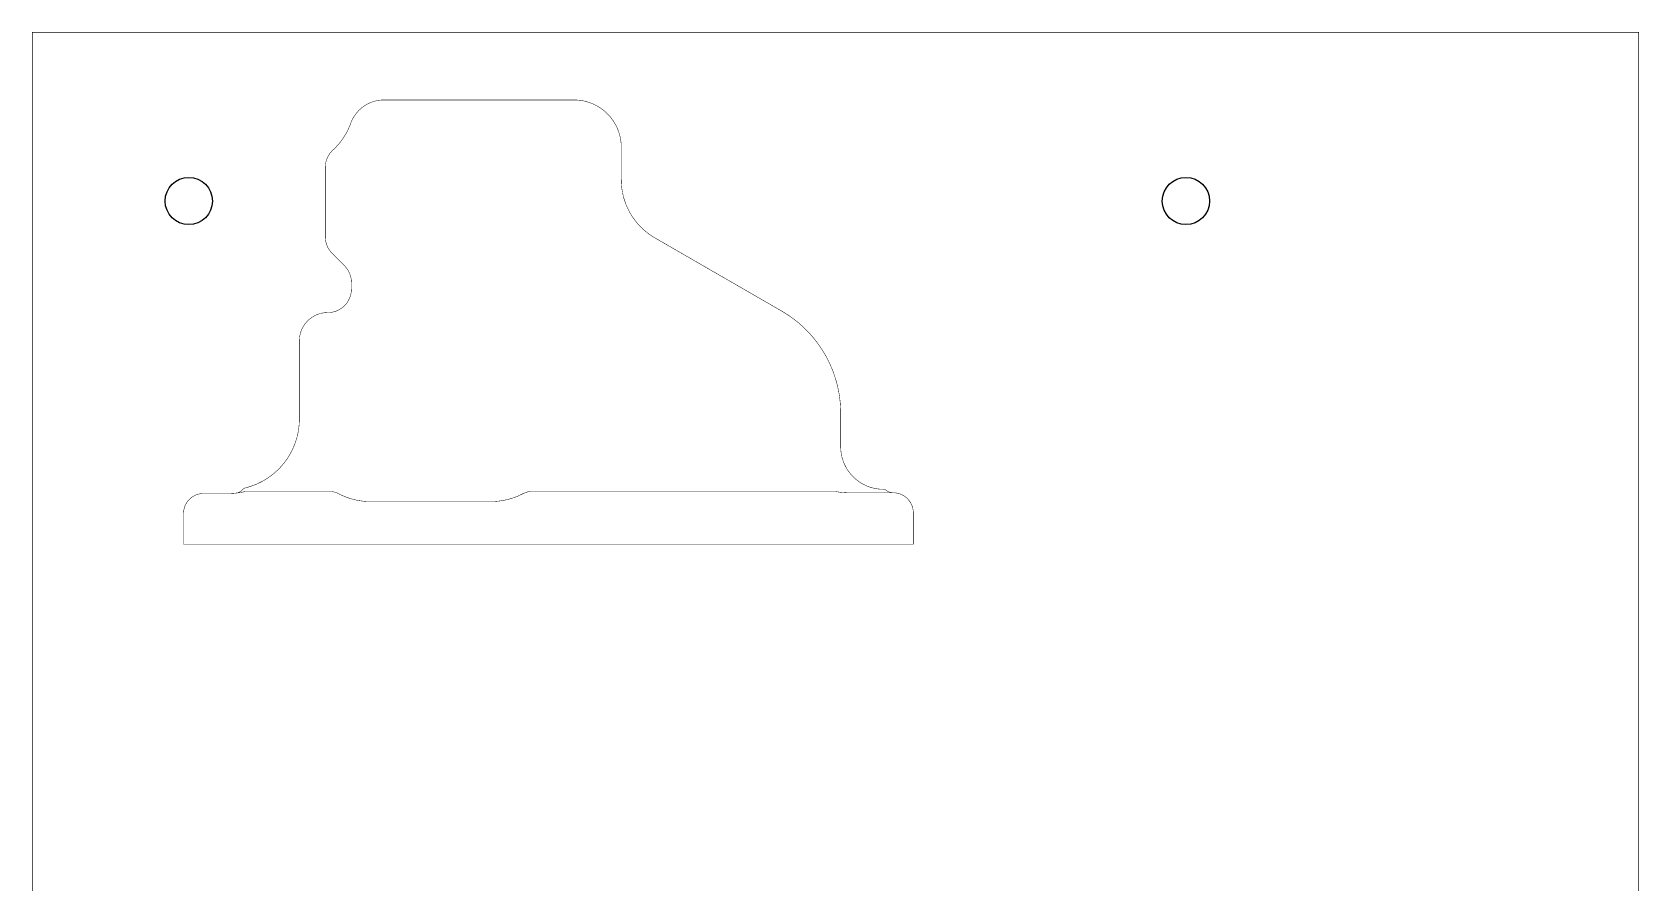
# Model space of a CAD drawing. Extents: x -408 to 322, y -244 to 262.
# Drawn here: x -216.4 to -148.4, y -127.5 to -91.5 of the extents above; entities that cross this region are included whole.
import ezdxf

# ---------------------------------------------------------------- set-up
doc = ezdxf.new("R2010")
doc.units = 0
doc.header["$MEASUREMENT"] = 0
doc.layers.get('0').update_dxf_attribs({"linetype": 'CONTINUOUS'})
for name, color, linetype in [('ADHESIVE-10-1', 13, 'CONTINUOUS'), ('PET-15', 11, 'CONTINUOUS'), ('REMOVAL', 2, 'CONTINUOUS')]:
    doc.layers.add(name, color=color, linetype=linetype)

# ---------------------------------------------------------------- blocks, each defined once
blk = doc.blocks.new('ROUND_17')
blk.add_circle((0, 0), 1)

msp = doc.modelspace()

# ---------------------------------------------------------------- linework, layer by layer
at = {"layer": 'ADHESIVE-10-1', "const_width": 0.02}
msp.add_lwpolyline([(-181.801, -110.959), (-181.851, -110.959), (-181.901, -110.957), (-181.952, -110.955), (-182.002, -110.952), (-182.053, -110.949), (-182.103, -110.944), (-182.154, -110.939), (-182.204, -110.933), (-182.254, -110.926), (-182.304, -110.918), (-182.359, -110.909), (-182.367, -110.908), (-182.375, -110.907), (-182.383, -110.905), (-182.391, -110.904), (-182.399, -110.904), (-182.407, -110.903), (-182.415, -110.902), (-182.423, -110.902), (-182.431, -110.901), (-182.439, -110.901), (-182.448, -110.901), (-195.22, -110.901), (-195.235, -110.901), (-195.249, -110.902), (-195.264, -110.902), (-195.278, -110.903), (-195.293, -110.904), (-195.307, -110.906), (-195.322, -110.907), (-195.336, -110.909), (-195.351, -110.911), (-195.365, -110.914), (-195.379, -110.916), (-195.393, -110.919), (-195.408, -110.922), (-195.422, -110.925), (-195.436, -110.929), (-195.45, -110.933), (-195.464, -110.937), (-195.478, -110.941), (-195.492, -110.946), (-195.505, -110.95), (-195.519, -110.955), (-195.533, -110.961), (-195.546, -110.966), (-195.559, -110.972), (-195.573, -110.978), (-195.586, -110.984), (-195.599, -110.99), (-195.613, -110.998), (-195.658, -111.02), (-195.703, -111.042), (-195.748, -111.064), (-195.794, -111.084), (-195.84, -111.104), (-195.886, -111.123), (-195.933, -111.141), (-195.98, -111.158), (-196.027, -111.175), (-196.075, -111.19), (-196.123, -111.205), (-196.171, -111.219), (-196.219, -111.232), (-196.268, -111.245), (-196.317, -111.256), (-196.366, -111.267), (-196.415, -111.277), (-196.464, -111.286), (-196.513, -111.294), (-196.563, -111.301), (-196.613, -111.308), (-196.662, -111.314), (-196.712, -111.318), (-196.762, -111.322), (-196.812, -111.325), (-196.862, -111.328), (-196.912, -111.329), (-196.968, -111.33), (-202.063, -111.33), (-202.114, -111.329), (-202.164, -111.328), (-202.214, -111.326), (-202.264, -111.323), (-202.314, -111.319), (-202.364, -111.314), (-202.413, -111.309), (-202.463, -111.302), (-202.513, -111.295), (-202.562, -111.287), (-202.611, -111.278), (-202.66, -111.268), (-202.709, -111.258), (-202.758, -111.246), (-202.807, -111.234), (-202.855, -111.221), (-202.903, -111.207), (-202.951, -111.192), (-202.999, -111.176), (-203.046, -111.16), (-203.093, -111.143), (-203.14, -111.125), (-203.186, -111.106), (-203.232, -111.086), (-203.278, -111.066), (-203.323, -111.045), (-203.368, -111.023), (-203.418, -110.998), (-203.431, -110.991), (-203.444, -110.985), (-203.457, -110.978), (-203.47, -110.972), (-203.484, -110.967), (-203.497, -110.961), (-203.511, -110.956), (-203.525, -110.951), (-203.538, -110.946), (-203.552, -110.942), (-203.566, -110.937), (-203.58, -110.933), (-203.594, -110.929), (-203.608, -110.926), (-203.622, -110.922), (-203.636, -110.919), (-203.651, -110.916), (-203.665, -110.914), (-203.679, -110.911), (-203.694, -110.909), (-203.708, -110.907), (-203.722, -110.906), (-203.737, -110.904), (-203.751, -110.903), (-203.766, -110.902), (-203.78, -110.902), (-203.795, -110.901), (-203.811, -110.901), (-207.292, -110.901), (-207.3, -110.901), (-207.308, -110.901), (-207.317, -110.902), (-207.325, -110.902), (-207.333, -110.903), (-207.341, -110.904), (-207.35, -110.905), (-207.358, -110.906), (-207.366, -110.907), (-207.374, -110.908), (-207.383, -110.909), (-207.391, -110.911), (-207.4, -110.913), (-207.45, -110.924), (-207.501, -110.934), (-207.553, -110.943), (-207.604, -110.951), (-207.656, -110.958), (-207.708, -110.965), (-207.76, -110.971), (-207.812, -110.976), (-207.864, -110.98), (-207.916, -110.983), (-207.968, -110.985), (-208.021, -110.986), (-208.078, -110.987), (-209.13, -110.987), (-209.145, -110.987), (-209.16, -110.987), (-209.174, -110.988), (-209.189, -110.989), (-209.203, -110.99), (-209.218, -110.991), (-209.233, -110.993), (-209.247, -110.995), (-209.262, -110.997), (-209.276, -111), (-209.291, -111.002), (-209.305, -111.005), (-209.319, -111.008), (-209.334, -111.012), (-209.348, -111.015), (-209.362, -111.019), (-209.376, -111.023), (-209.39, -111.028), (-209.404, -111.032), (-209.418, -111.037), (-209.432, -111.042), (-209.446, -111.048), (-209.459, -111.053), (-209.473, -111.059), (-209.486, -111.065), (-209.499, -111.071), (-209.512, -111.078), (-209.526, -111.084), (-209.538, -111.091), (-209.551, -111.099), (-209.564, -111.106), (-209.577, -111.114), (-209.589, -111.121), (-209.601, -111.129), (-209.613, -111.138), (-209.625, -111.146), (-209.637, -111.155), (-209.649, -111.164), (-209.661, -111.173), (-209.672, -111.182), (-209.683, -111.191), (-209.694, -111.201), (-209.705, -111.211), (-209.716, -111.221), (-209.726, -111.231), (-209.737, -111.242), (-209.747, -111.252), (-209.757, -111.263), (-209.767, -111.274), (-209.776, -111.285), (-209.786, -111.296), (-209.795, -111.308), (-209.804, -111.319), (-209.813, -111.331), (-209.822, -111.343), (-209.83, -111.355), (-209.838, -111.367), (-209.846, -111.379), (-209.854, -111.392), (-209.862, -111.404), (-209.869, -111.417), (-209.876, -111.43), (-209.883, -111.443), (-209.89, -111.456), (-209.896, -111.469), (-209.903, -111.482), (-209.909, -111.496), (-209.914, -111.509), (-209.92, -111.523), (-209.925, -111.536), (-209.93, -111.55), (-209.935, -111.564), (-209.94, -111.578), (-209.944, -111.592), (-209.948, -111.606), (-209.952, -111.62), (-209.956, -111.635), (-209.959, -111.649), (-209.962, -111.663), (-209.965, -111.678), (-209.968, -111.692), (-209.97, -111.707), (-209.972, -111.721), (-209.974, -111.736), (-209.976, -111.75), (-209.977, -111.765), (-209.978, -111.78), (-209.979, -111.794), (-209.98, -111.809), (-209.98, -111.837), (-209.98, -113.136), (-179.086, -113.136), (-179.086, -111.809), (-179.086, -111.794), (-179.086, -111.78), (-179.087, -111.765), (-179.088, -111.75), (-179.089, -111.736), (-179.09, -111.721), (-179.092, -111.706), (-179.094, -111.692), (-179.096, -111.677), (-179.098, -111.663), (-179.101, -111.648), (-179.104, -111.634), (-179.107, -111.62), (-179.111, -111.605), (-179.114, -111.591), (-179.118, -111.577), (-179.122, -111.563), (-179.127, -111.549), (-179.131, -111.535), (-179.136, -111.521), (-179.141, -111.507), (-179.146, -111.494), (-179.152, -111.48), (-179.158, -111.466), (-179.164, -111.453), (-179.17, -111.44), (-179.177, -111.427), (-179.183, -111.414), (-179.19, -111.401), (-179.197, -111.388), (-179.205, -111.375), (-179.212, -111.363), (-179.22, -111.35), (-179.228, -111.338), (-179.237, -111.326), (-179.245, -111.314), (-179.254, -111.302), (-179.263, -111.29), (-179.272, -111.279), (-179.281, -111.267), (-179.29, -111.256), (-179.3, -111.245), (-179.31, -111.234), (-179.32, -111.223), (-179.33, -111.213), (-179.34, -111.202), (-179.351, -111.192), (-179.362, -111.182), (-179.373, -111.172), (-179.384, -111.163), (-179.395, -111.153), (-179.406, -111.144), (-179.418, -111.135), (-179.43, -111.126), (-179.442, -111.117), (-179.454, -111.109), (-179.466, -111.101), (-179.478, -111.093), (-179.491, -111.085), (-179.503, -111.077), (-179.516, -111.07), (-179.529, -111.063), (-179.542, -111.056), (-179.555, -111.049), (-179.568, -111.043), (-179.581, -111.036), (-179.595, -111.03), (-179.608, -111.025), (-179.622, -111.019), (-179.635, -111.014), (-179.649, -111.009), (-179.663, -111.004), (-179.677, -110.999), (-179.691, -110.995), (-179.705, -110.991), (-179.719, -110.987), (-179.733, -110.983), (-179.748, -110.98), (-179.762, -110.977), (-179.777, -110.974), (-179.791, -110.971), (-179.805, -110.969), (-179.82, -110.967), (-179.835, -110.965), (-179.849, -110.963), (-179.864, -110.962), (-179.878, -110.961), (-179.893, -110.96), (-179.908, -110.959), (-179.936, -110.959), (-181.801, -110.959)], dxfattribs=at)
at = {"layer": 'PET-15', "const_width": 0.02}
msp.add_lwpolyline([(-207.365, -110.751), (-207.368, -110.752), (-207.371, -110.753), (-207.375, -110.754), (-207.378, -110.755), (-207.381, -110.756), (-207.385, -110.757), (-207.388, -110.758), (-207.391, -110.759), (-207.394, -110.76), (-207.397, -110.762), (-207.4, -110.763), (-207.403, -110.765), (-207.407, -110.766), (-207.41, -110.768), (-207.413, -110.769), (-207.416, -110.771), (-207.419, -110.773), (-207.422, -110.774), (-207.424, -110.776), (-207.427, -110.778), (-207.43, -110.78), (-207.433, -110.782), (-207.436, -110.784), (-207.438, -110.786), (-207.441, -110.788), (-207.444, -110.79), (-207.446, -110.792), (-207.449, -110.795), (-207.452, -110.797), (-207.454, -110.799), (-207.457, -110.802), (-207.459, -110.804), (-207.461, -110.806), (-207.464, -110.809), (-207.466, -110.811), (-207.469, -110.814), (-207.474, -110.821), (-207.48, -110.827), (-207.486, -110.833), (-207.492, -110.839), (-207.498, -110.845), (-207.504, -110.851), (-207.51, -110.857), (-207.517, -110.863), (-207.523, -110.868), (-207.53, -110.874), (-207.536, -110.879), (-207.543, -110.884), (-207.55, -110.889), (-207.557, -110.894), (-207.564, -110.899), (-207.571, -110.904), (-207.578, -110.909), (-207.585, -110.913), (-207.593, -110.918), (-207.6, -110.922), (-207.608, -110.926), (-207.615, -110.93), (-207.623, -110.934), (-207.63, -110.938), (-207.638, -110.941), (-207.646, -110.945), (-207.654, -110.948), (-207.662, -110.952), (-207.67, -110.955), (-207.678, -110.958), (-207.686, -110.96), (-207.696, -110.964), (-207.75, -110.97), (-207.804, -110.975), (-207.858, -110.979), (-207.912, -110.983), (-207.967, -110.985), (-208.021, -110.986), (-208.078, -110.987), (-209.13, -110.987), (-209.145, -110.987), (-209.16, -110.987), (-209.174, -110.988), (-209.189, -110.989), (-209.204, -110.99), (-209.219, -110.992), (-209.234, -110.993), (-209.248, -110.995), (-209.263, -110.997), (-209.278, -111), (-209.292, -111.002), (-209.307, -111.005), (-209.321, -111.009), (-209.336, -111.012), (-209.35, -111.016), (-209.364, -111.02), (-209.379, -111.024), (-209.393, -111.028), (-209.407, -111.033), (-209.421, -111.038), (-209.435, -111.043), (-209.448, -111.049), (-209.462, -111.054), (-209.476, -111.06), (-209.489, -111.066), (-209.503, -111.073), (-209.516, -111.079), (-209.529, -111.086), (-209.542, -111.093), (-209.555, -111.101), (-209.568, -111.108), (-209.58, -111.116), (-209.593, -111.124), (-209.605, -111.132), (-209.618, -111.141), (-209.63, -111.149), (-209.642, -111.158), (-209.653, -111.167), (-209.665, -111.176), (-209.676, -111.186), (-209.688, -111.195), (-209.699, -111.205), (-209.71, -111.215), (-209.721, -111.225), (-209.731, -111.236), (-209.741, -111.246), (-209.752, -111.257), (-209.762, -111.268), (-209.772, -111.279), (-209.781, -111.29), (-209.791, -111.302), (-209.8, -111.313), (-209.809, -111.325), (-209.818, -111.337), (-209.826, -111.349), (-209.835, -111.361), (-209.843, -111.374), (-209.851, -111.386), (-209.859, -111.399), (-209.866, -111.412), (-209.874, -111.425), (-209.881, -111.438), (-209.887, -111.451), (-209.894, -111.464), (-209.9, -111.478), (-209.907, -111.491), (-209.913, -111.505), (-209.918, -111.518), (-209.924, -111.532), (-209.929, -111.546), (-209.934, -111.56), (-209.939, -111.574), (-209.943, -111.588), (-209.947, -111.602), (-209.951, -111.617), (-209.955, -111.631), (-209.958, -111.646), (-209.962, -111.66), (-209.965, -111.675), (-209.967, -111.689), (-209.97, -111.704), (-209.972, -111.718), (-209.974, -111.733), (-209.975, -111.748), (-209.977, -111.763), (-209.978, -111.777), (-209.979, -111.792), (-209.98, -111.807), (-209.98, -111.822), (-209.98, -111.837), (-209.98, -113.136), (-179.086, -113.136), (-179.086, -111.809), (-179.086, -111.794), (-179.086, -111.78), (-179.087, -111.765), (-179.088, -111.75), (-179.089, -111.736), (-179.09, -111.721), (-179.092, -111.706), (-179.094, -111.692), (-179.096, -111.677), (-179.098, -111.663), (-179.101, -111.648), (-179.104, -111.634), (-179.107, -111.62), (-179.111, -111.605), (-179.114, -111.591), (-179.118, -111.577), (-179.122, -111.563), (-179.127, -111.549), (-179.131, -111.535), (-179.136, -111.521), (-179.141, -111.507), (-179.146, -111.494), (-179.152, -111.48), (-179.158, -111.466), (-179.164, -111.453), (-179.17, -111.44), (-179.177, -111.427), (-179.183, -111.414), (-179.19, -111.401), (-179.197, -111.388), (-179.205, -111.375), (-179.212, -111.363), (-179.22, -111.35), (-179.228, -111.338), (-179.237, -111.326), (-179.245, -111.314), (-179.254, -111.302), (-179.263, -111.29), (-179.272, -111.279), (-179.281, -111.267), (-179.29, -111.256), (-179.3, -111.245), (-179.31, -111.234), (-179.32, -111.223), (-179.33, -111.213), (-179.34, -111.202), (-179.351, -111.192), (-179.362, -111.182), (-179.373, -111.172), (-179.384, -111.163), (-179.395, -111.153), (-179.406, -111.144), (-179.418, -111.135), (-179.43, -111.126), (-179.442, -111.117), (-179.454, -111.109), (-179.466, -111.101), (-179.478, -111.093), (-179.491, -111.085), (-179.503, -111.077), (-179.516, -111.07), (-179.529, -111.063), (-179.542, -111.056), (-179.555, -111.049), (-179.568, -111.043), (-179.581, -111.036), (-179.595, -111.03), (-179.608, -111.025), (-179.622, -111.019), (-179.635, -111.014), (-179.649, -111.009), (-179.663, -111.004), (-179.677, -110.999), (-179.691, -110.995), (-179.705, -110.991), (-179.719, -110.987), (-179.733, -110.983), (-179.748, -110.98), (-179.762, -110.977), (-179.777, -110.974), (-179.791, -110.971), (-179.805, -110.969), (-179.82, -110.967), (-179.835, -110.965), (-179.849, -110.963), (-179.864, -110.962), (-179.878, -110.961), (-179.893, -110.96), (-179.908, -110.959), (-179.932, -110.959), (-179.941, -110.959), (-179.949, -110.959), (-179.958, -110.958), (-179.967, -110.958), (-179.975, -110.957), (-179.984, -110.956), (-179.992, -110.955), (-180.001, -110.954), (-180.009, -110.953), (-180.018, -110.951), (-180.026, -110.95), (-180.035, -110.948), (-180.043, -110.946), (-180.052, -110.944), (-180.06, -110.942), (-180.068, -110.939), (-180.077, -110.937), (-180.085, -110.934), (-180.093, -110.932), (-180.101, -110.929), (-180.109, -110.926), (-180.117, -110.922), (-180.125, -110.919), (-180.133, -110.916), (-180.141, -110.912), (-180.149, -110.908), (-180.157, -110.905), (-180.164, -110.901), (-180.172, -110.896), (-180.179, -110.892), (-180.187, -110.888), (-180.194, -110.883), (-180.202, -110.879), (-180.209, -110.874), (-180.216, -110.869), (-180.223, -110.864), (-180.23, -110.859), (-180.239, -110.852), (-180.242, -110.85), (-180.245, -110.848), (-180.247, -110.846), (-180.25, -110.844), (-180.253, -110.842), (-180.256, -110.84), (-180.259, -110.838), (-180.262, -110.837), (-180.265, -110.835), (-180.267, -110.833), (-180.27, -110.832), (-180.273, -110.83), (-180.277, -110.829), (-180.28, -110.827), (-180.283, -110.826), (-180.286, -110.824), (-180.289, -110.823), (-180.292, -110.822), (-180.295, -110.821), (-180.298, -110.82), (-180.302, -110.819), (-180.305, -110.818), (-180.308, -110.817), (-180.311, -110.816), (-180.315, -110.815), (-180.318, -110.814), (-180.321, -110.813), (-180.325, -110.813), (-180.328, -110.812), (-180.331, -110.811), (-180.335, -110.811), (-180.338, -110.81), (-180.341, -110.81), (-180.345, -110.81), (-180.348, -110.809), (-180.351, -110.809), (-180.355, -110.809), (-180.358, -110.809), (-180.363, -110.809), (-180.394, -110.809), (-180.425, -110.808), (-180.456, -110.806), (-180.487, -110.804), (-180.518, -110.802), (-180.549, -110.799), (-180.58, -110.796), (-180.611, -110.791), (-180.641, -110.787), (-180.672, -110.782), (-180.703, -110.776), (-180.733, -110.77), (-180.763, -110.763), (-180.794, -110.756), (-180.824, -110.748), (-180.854, -110.74), (-180.884, -110.731), (-180.913, -110.722), (-180.943, -110.712), (-180.972, -110.702), (-181.001, -110.691), (-181.03, -110.68), (-181.059, -110.668), (-181.088, -110.655), (-181.116, -110.643), (-181.144, -110.629), (-181.172, -110.616), (-181.2, -110.601), (-181.227, -110.587), (-181.254, -110.571), (-181.281, -110.556), (-181.308, -110.54), (-181.334, -110.523), (-181.36, -110.506), (-181.386, -110.488), (-181.411, -110.47), (-181.436, -110.452), (-181.461, -110.433), (-181.485, -110.414), (-181.509, -110.394), (-181.533, -110.374), (-181.557, -110.354), (-181.58, -110.333), (-181.602, -110.312), (-181.625, -110.29), (-181.647, -110.268), (-181.668, -110.246), (-181.689, -110.223), (-181.71, -110.2), (-181.731, -110.176), (-181.75, -110.152), (-181.77, -110.128), (-181.789, -110.104), (-181.808, -110.079), (-181.826, -110.054), (-181.844, -110.028), (-181.861, -110.002), (-181.878, -109.976), (-181.895, -109.95), (-181.911, -109.923), (-181.926, -109.896), (-181.941, -109.869), (-181.956, -109.842), (-181.97, -109.814), (-181.984, -109.786), (-181.997, -109.758), (-182.01, -109.73), (-182.022, -109.701), (-182.034, -109.672), (-182.045, -109.643), (-182.056, -109.614), (-182.066, -109.585), (-182.076, -109.555), (-182.085, -109.525), (-182.093, -109.495), (-182.102, -109.465), (-182.109, -109.435), (-182.116, -109.405), (-182.123, -109.375), (-182.129, -109.344), (-182.134, -109.313), (-182.139, -109.283), (-182.144, -109.252), (-182.148, -109.221), (-182.151, -109.19), (-182.154, -109.159), (-182.156, -109.128), (-182.158, -109.097), (-182.159, -109.066), (-182.16, -109.009), (-182.16, -107.596), (-182.161, -107.508), (-182.163, -107.421), (-182.167, -107.334), (-182.173, -107.247), (-182.179, -107.16), (-182.188, -107.073), (-182.198, -106.986), (-182.209, -106.9), (-182.222, -106.813), (-182.236, -106.727), (-182.252, -106.641), (-182.27, -106.556), (-182.288, -106.471), (-182.309, -106.386), (-182.331, -106.301), (-182.354, -106.217), (-182.379, -106.134), (-182.405, -106.05), (-182.433, -105.968), (-182.462, -105.885), (-182.492, -105.804), (-182.524, -105.722), (-182.558, -105.642), (-182.593, -105.562), (-182.629, -105.482), (-182.666, -105.404), (-182.705, -105.325), (-182.746, -105.248), (-182.787, -105.171), (-182.83, -105.095), (-182.875, -105.02), (-182.92, -104.946), (-182.967, -104.872), (-183.015, -104.799), (-183.065, -104.728), (-183.115, -104.656), (-183.167, -104.586), (-183.22, -104.517), (-183.275, -104.449), (-183.33, -104.381), (-183.387, -104.315), (-183.445, -104.25), (-183.504, -104.185), (-183.564, -104.122), (-183.625, -104.06), (-183.687, -103.999), (-183.75, -103.939), (-183.815, -103.88), (-183.88, -103.822), (-183.946, -103.765), (-184.014, -103.71), (-184.082, -103.655), (-184.151, -103.602), (-184.221, -103.55), (-184.292, -103.5), (-184.364, -103.45), (-184.437, -103.402), (-184.511, -103.355), (-184.585, -103.31), (-184.66, -103.265), (-190.025, -100.168), (-190.068, -100.143), (-190.11, -100.117), (-190.151, -100.091), (-190.192, -100.063), (-190.233, -100.036), (-190.273, -100.007), (-190.313, -99.978), (-190.352, -99.948), (-190.39, -99.917), (-190.428, -99.886), (-190.466, -99.854), (-190.503, -99.822), (-190.539, -99.788), (-190.575, -99.755), (-190.61, -99.72), (-190.645, -99.685), (-190.679, -99.649), (-190.712, -99.613), (-190.745, -99.576), (-190.777, -99.539), (-190.809, -99.501), (-190.839, -99.463), (-190.87, -99.424), (-190.899, -99.384), (-190.928, -99.344), (-190.956, -99.304), (-190.983, -99.263), (-191.01, -99.222), (-191.036, -99.18), (-191.061, -99.138), (-191.085, -99.095), (-191.109, -99.052), (-191.132, -99.008), (-191.154, -98.964), (-191.176, -98.92), (-191.197, -98.875), (-191.217, -98.83), (-191.236, -98.785), (-191.254, -98.739), (-191.272, -98.693), (-191.288, -98.647), (-191.304, -98.6), (-191.319, -98.553), (-191.334, -98.506), (-191.347, -98.459), (-191.36, -98.411), (-191.372, -98.363), (-191.383, -98.315), (-191.393, -98.267), (-191.403, -98.219), (-191.411, -98.17), (-191.419, -98.122), (-191.426, -98.073), (-191.432, -98.024), (-191.437, -97.975), (-191.441, -97.926), (-191.445, -97.877), (-191.447, -97.828), (-191.449, -97.779), (-191.45, -97.7), (-191.45, -96.328), (-191.451, -96.293), (-191.452, -96.258), (-191.453, -96.224), (-191.455, -96.189), (-191.458, -96.154), (-191.461, -96.119), (-191.465, -96.085), (-191.47, -96.05), (-191.475, -96.015), (-191.481, -95.981), (-191.487, -95.947), (-191.494, -95.912), (-191.502, -95.878), (-191.51, -95.844), (-191.518, -95.811), (-191.528, -95.777), (-191.538, -95.744), (-191.548, -95.71), (-191.559, -95.677), (-191.571, -95.644), (-191.583, -95.612), (-191.596, -95.579), (-191.609, -95.547), (-191.623, -95.515), (-191.638, -95.483), (-191.653, -95.452), (-191.668, -95.42), (-191.684, -95.389), (-191.701, -95.359), (-191.718, -95.328), (-191.736, -95.298), (-191.754, -95.268), (-191.773, -95.239), (-191.792, -95.21), (-191.812, -95.181), (-191.832, -95.153), (-191.853, -95.125), (-191.874, -95.097), (-191.896, -95.07), (-191.918, -95.043), (-191.941, -95.016), (-191.964, -94.99), (-191.988, -94.964), (-192.012, -94.939), (-192.036, -94.914), (-192.061, -94.89), (-192.086, -94.866), (-192.112, -94.842), (-192.138, -94.819), (-192.165, -94.796), (-192.192, -94.774), (-192.219, -94.752), (-192.247, -94.731), (-192.275, -94.71), (-192.303, -94.69), (-192.332, -94.67), (-192.361, -94.651), (-192.391, -94.632), (-192.42, -94.614), (-192.45, -94.596), (-192.481, -94.579), (-192.511, -94.562), (-192.542, -94.546), (-192.574, -94.531), (-192.605, -94.516), (-192.637, -94.501), (-192.669, -94.487), (-192.701, -94.474), (-192.734, -94.461), (-192.766, -94.449), (-192.799, -94.437), (-192.832, -94.426), (-192.866, -94.416), (-192.899, -94.406), (-192.933, -94.396), (-192.967, -94.388), (-193, -94.38), (-193.035, -94.372), (-193.069, -94.365), (-193.103, -94.359), (-193.137, -94.353), (-193.172, -94.348), (-193.207, -94.343), (-193.241, -94.339), (-193.276, -94.336), (-193.311, -94.333), (-193.346, -94.331), (-193.381, -94.329), (-193.415, -94.329), (-193.45, -94.328), (-201.465, -94.328), (-201.491, -94.328), (-201.516, -94.328), (-201.542, -94.329), (-201.568, -94.33), (-201.593, -94.331), (-201.619, -94.333), (-201.644, -94.336), (-201.67, -94.338), (-201.695, -94.342), (-201.721, -94.345), (-201.746, -94.35), (-201.771, -94.354), (-201.796, -94.359), (-201.821, -94.364), (-201.846, -94.37), (-201.871, -94.377), (-201.896, -94.383), (-201.921, -94.39), (-201.945, -94.398), (-201.97, -94.406), (-201.994, -94.414), (-202.018, -94.423), (-202.042, -94.432), (-202.066, -94.442), (-202.089, -94.452), (-202.113, -94.462), (-202.136, -94.473), (-202.159, -94.484), (-202.182, -94.496), (-202.205, -94.508), (-202.227, -94.52), (-202.25, -94.533), (-202.272, -94.546), (-202.293, -94.559), (-202.315, -94.573), (-202.336, -94.588), (-202.357, -94.602), (-202.378, -94.617), (-202.399, -94.632), (-202.419, -94.648), (-202.439, -94.664), (-202.459, -94.68), (-202.478, -94.697), (-202.498, -94.714), (-202.517, -94.732), (-202.535, -94.749), (-202.553, -94.767), (-202.571, -94.785), (-202.589, -94.804), (-202.606, -94.823), (-202.623, -94.842), (-202.64, -94.862), (-202.657, -94.881), (-202.673, -94.901), (-202.688, -94.922), (-202.704, -94.942), (-202.719, -94.963), (-202.733, -94.984), (-202.747, -95.006), (-202.761, -95.027), (-202.775, -95.049), (-202.788, -95.071), (-202.801, -95.093), (-202.813, -95.116), (-202.825, -95.138), (-202.837, -95.161), (-202.848, -95.184), (-202.859, -95.208), (-202.869, -95.231), (-202.879, -95.255), (-202.889, -95.279), (-202.904, -95.32), (-202.921, -95.365), (-202.938, -95.41), (-202.957, -95.455), (-202.976, -95.499), (-202.996, -95.543), (-203.016, -95.587), (-203.038, -95.63), (-203.06, -95.673), (-203.082, -95.716), (-203.106, -95.758), (-203.13, -95.8), (-203.155, -95.841), (-203.181, -95.882), (-203.207, -95.923), (-203.234, -95.963), (-203.262, -96.002), (-203.29, -96.041), (-203.319, -96.08), (-203.349, -96.118), (-203.379, -96.156), (-203.41, -96.193), (-203.442, -96.229), (-203.474, -96.265), (-203.507, -96.301), (-203.54, -96.336), (-203.574, -96.37), (-203.609, -96.404), (-203.654, -96.446), (-203.666, -96.457), (-203.679, -96.469), (-203.691, -96.481), (-203.703, -96.493), (-203.714, -96.506), (-203.726, -96.519), (-203.737, -96.531), (-203.748, -96.545), (-203.759, -96.558), (-203.769, -96.571), (-203.78, -96.585), (-203.79, -96.599), (-203.8, -96.613), (-203.809, -96.627), (-203.819, -96.641), (-203.828, -96.656), (-203.837, -96.67), (-203.845, -96.685), (-203.854, -96.7), (-203.862, -96.715), (-203.87, -96.73), (-203.877, -96.745), (-203.885, -96.761), (-203.892, -96.776), (-203.899, -96.792), (-203.905, -96.808), (-203.911, -96.824), (-203.918, -96.84), (-203.923, -96.856), (-203.929, -96.872), (-203.934, -96.888), (-203.939, -96.905), (-203.943, -96.921), (-203.948, -96.938), (-203.952, -96.954), (-203.956, -96.971), (-203.959, -96.988), (-203.962, -97.005), (-203.965, -97.021), (-203.968, -97.038), (-203.97, -97.055), (-203.972, -97.072), (-203.974, -97.089), (-203.975, -97.106), (-203.976, -97.123), (-203.977, -97.141), (-203.978, -97.158), (-203.978, -97.183), (-203.978, -100.123), (-203.978, -100.14), (-203.978, -100.158), (-203.977, -100.175), (-203.976, -100.193), (-203.974, -100.21), (-203.973, -100.227), (-203.971, -100.245), (-203.968, -100.262), (-203.966, -100.279), (-203.963, -100.296), (-203.96, -100.314), (-203.956, -100.331), (-203.953, -100.348), (-203.948, -100.365), (-203.944, -100.382), (-203.939, -100.398), (-203.934, -100.415), (-203.929, -100.432), (-203.924, -100.448), (-203.918, -100.465), (-203.912, -100.481), (-203.905, -100.497), (-203.899, -100.514), (-203.892, -100.53), (-203.884, -100.545), (-203.877, -100.561), (-203.869, -100.577), (-203.861, -100.592), (-203.853, -100.608), (-203.844, -100.623), (-203.835, -100.638), (-203.826, -100.653), (-203.817, -100.667), (-203.807, -100.682), (-203.797, -100.696), (-203.787, -100.711), (-203.777, -100.725), (-203.766, -100.738), (-203.755, -100.752), (-203.744, -100.766), (-203.733, -100.779), (-203.721, -100.792), (-203.709, -100.805), (-203.697, -100.817), (-203.685, -100.83), (-203.167, -101.348), (-203.155, -101.361), (-203.143, -101.373), (-203.131, -101.386), (-203.119, -101.399), (-203.108, -101.413), (-203.097, -101.426), (-203.086, -101.44), (-203.075, -101.454), (-203.065, -101.468), (-203.055, -101.482), (-203.045, -101.496), (-203.035, -101.511), (-203.026, -101.525), (-203.017, -101.54), (-203.008, -101.555), (-202.999, -101.571), (-202.991, -101.586), (-202.983, -101.601), (-202.975, -101.617), (-202.968, -101.633), (-202.96, -101.649), (-202.953, -101.665), (-202.947, -101.681), (-202.94, -101.697), (-202.934, -101.713), (-202.928, -101.73), (-202.923, -101.746), (-202.918, -101.763), (-202.913, -101.78), (-202.908, -101.797), (-202.904, -101.813), (-202.9, -101.83), (-202.896, -101.847), (-202.892, -101.865), (-202.889, -101.882), (-202.886, -101.899), (-202.884, -101.916), (-202.881, -101.934), (-202.879, -101.951), (-202.878, -101.968), (-202.876, -101.986), (-202.875, -102.003), (-202.875, -102.02), (-202.874, -102.038), (-202.874, -102.055), (-202.874, -102.329), (-202.874, -102.347), (-202.875, -102.364), (-202.875, -102.381), (-202.876, -102.398), (-202.878, -102.416), (-202.879, -102.433), (-202.881, -102.45), (-202.883, -102.467), (-202.886, -102.484), (-202.889, -102.501), (-202.892, -102.518), (-202.895, -102.535), (-202.899, -102.552), (-202.903, -102.569), (-202.907, -102.586), (-202.912, -102.602), (-202.917, -102.619), (-202.922, -102.635), (-202.927, -102.652), (-202.933, -102.668), (-202.939, -102.684), (-202.945, -102.7), (-202.952, -102.716), (-202.959, -102.732), (-202.966, -102.748), (-202.973, -102.764), (-202.981, -102.779), (-202.989, -102.795), (-202.997, -102.81), (-203.005, -102.825), (-203.014, -102.84), (-203.023, -102.855), (-203.032, -102.869), (-203.042, -102.884), (-203.051, -102.898), (-203.061, -102.912), (-203.071, -102.926), (-203.082, -102.94), (-203.093, -102.953), (-203.103, -102.967), (-203.115, -102.98), (-203.126, -102.993), (-203.137, -103.006), (-203.149, -103.019), (-203.161, -103.031), (-203.174, -103.043), (-203.186, -103.055), (-203.199, -103.067), (-203.211, -103.078), (-203.224, -103.09), (-203.238, -103.101), (-203.251, -103.112), (-203.265, -103.122), (-203.279, -103.133), (-203.293, -103.143), (-203.307, -103.153), (-203.321, -103.163), (-203.335, -103.172), (-203.35, -103.181), (-203.365, -103.19), (-203.38, -103.199), (-203.395, -103.207), (-203.41, -103.215), (-203.426, -103.223), (-203.441, -103.231), (-203.457, -103.238), (-203.472, -103.245), (-203.488, -103.252), (-203.504, -103.259), (-203.52, -103.265), (-203.537, -103.271), (-203.553, -103.277), (-203.569, -103.282), (-203.586, -103.287), (-203.602, -103.292), (-203.619, -103.296), (-203.636, -103.301), (-203.653, -103.305), (-203.67, -103.308), (-203.687, -103.312), (-203.704, -103.315), (-203.721, -103.318), (-203.738, -103.32), (-203.755, -103.322), (-203.772, -103.324), (-203.789, -103.326), (-203.806, -103.327), (-203.824, -103.328), (-203.841, -103.329), (-203.858, -103.329), (-203.876, -103.329), (-203.896, -103.33), (-203.917, -103.33), (-203.938, -103.331), (-203.959, -103.332), (-203.979, -103.334), (-204, -103.336), (-204.021, -103.338), (-204.041, -103.341), (-204.062, -103.344), (-204.082, -103.347), (-204.102, -103.351), (-204.123, -103.355), (-204.143, -103.359), (-204.163, -103.364), (-204.183, -103.369), (-204.203, -103.374), (-204.223, -103.38), (-204.243, -103.386), (-204.263, -103.393), (-204.282, -103.4), (-204.302, -103.407), (-204.321, -103.414), (-204.34, -103.422), (-204.359, -103.43), (-204.378, -103.439), (-204.397, -103.447), (-204.416, -103.457), (-204.434, -103.466), (-204.452, -103.476), (-204.471, -103.486), (-204.489, -103.496), (-204.506, -103.507), (-204.524, -103.518), (-204.541, -103.529), (-204.558, -103.541), (-204.575, -103.553), (-204.592, -103.565), (-204.609, -103.577), (-204.625, -103.59), (-204.641, -103.603), (-204.657, -103.617), (-204.673, -103.63), (-204.688, -103.644), (-204.703, -103.658), (-204.718, -103.672), (-204.733, -103.687), (-204.747, -103.702), (-204.762, -103.717), (-204.775, -103.733), (-204.789, -103.748), (-204.802, -103.764), (-204.816, -103.78), (-204.828, -103.796), (-204.841, -103.813), (-204.853, -103.83), (-204.865, -103.847), (-204.877, -103.864), (-204.888, -103.881), (-204.899, -103.899), (-204.91, -103.916), (-204.92, -103.934), (-204.93, -103.952), (-204.94, -103.971), (-204.95, -103.989), (-204.959, -104.008), (-204.968, -104.026), (-204.976, -104.045), (-204.984, -104.064), (-204.992, -104.084), (-205, -104.103), (-205.007, -104.122), (-205.014, -104.142), (-205.02, -104.162), (-205.027, -104.181), (-205.032, -104.201), (-205.038, -104.221), (-205.043, -104.241), (-205.048, -104.262), (-205.052, -104.282), (-205.057, -104.302), (-205.06, -104.322), (-205.064, -104.343), (-205.067, -104.363), (-205.069, -104.384), (-205.072, -104.405), (-205.074, -104.425), (-205.075, -104.446), (-205.077, -104.467), (-205.077, -104.487), (-205.078, -104.508), (-205.078, -104.529), (-205.078, -107.837), (-205.079, -107.889), (-205.08, -107.941), (-205.082, -107.992), (-205.085, -108.044), (-205.089, -108.096), (-205.094, -108.147), (-205.1, -108.199), (-205.107, -108.25), (-205.114, -108.302), (-205.123, -108.353), (-205.132, -108.404), (-205.142, -108.454), (-205.154, -108.505), (-205.166, -108.556), (-205.178, -108.606), (-205.192, -108.656), (-205.207, -108.705), (-205.222, -108.755), (-205.238, -108.804), (-205.256, -108.853), (-205.274, -108.902), (-205.292, -108.95), (-205.312, -108.998), (-205.333, -109.046), (-205.354, -109.093), (-205.376, -109.14), (-205.399, -109.186), (-205.423, -109.232), (-205.447, -109.278), (-205.472, -109.323), (-205.498, -109.368), (-205.525, -109.412), (-205.553, -109.456), (-205.581, -109.5), (-205.61, -109.543), (-205.64, -109.585), (-205.671, -109.627), (-205.702, -109.668), (-205.734, -109.709), (-205.767, -109.749), (-205.8, -109.789), (-205.834, -109.828), (-205.869, -109.866), (-205.904, -109.904), (-205.94, -109.941), (-205.977, -109.978), (-206.014, -110.014), (-206.052, -110.049), (-206.091, -110.084), (-206.13, -110.118), (-206.17, -110.151), (-206.21, -110.184), (-206.251, -110.216), (-206.292, -110.247), (-206.334, -110.278), (-206.376, -110.307), (-206.419, -110.337), (-206.463, -110.365), (-206.507, -110.392), (-206.551, -110.419), (-206.596, -110.445), (-206.641, -110.47), (-206.687, -110.495), (-206.733, -110.518), (-206.78, -110.541), (-206.827, -110.563), (-206.874, -110.585), (-206.921, -110.605), (-206.969, -110.624), (-207.018, -110.643), (-207.066, -110.661), (-207.115, -110.678), (-207.165, -110.694), (-207.214, -110.71), (-207.264, -110.724), (-207.314, -110.738), (-207.365, -110.751)], dxfattribs=at)
at = {"layer": 'REMOVAL', "const_width": 0.02}
msp.add_lwpolyline([(-148.38, -91.467), (-148.38, -223.467), (-216.38, -223.467), (-216.38, -91.467), (-148.38, -91.467)], dxfattribs=at)

# ---------------------------------------------------------------- block references
at = {"layer": 'REMOVAL'}
for p in [(-209.758, -98.607), (-167.545, -98.607)]:
    msp.add_blockref('ROUND_17', p, dxfattribs=at)

doc.saveas('drawing.dxf')
